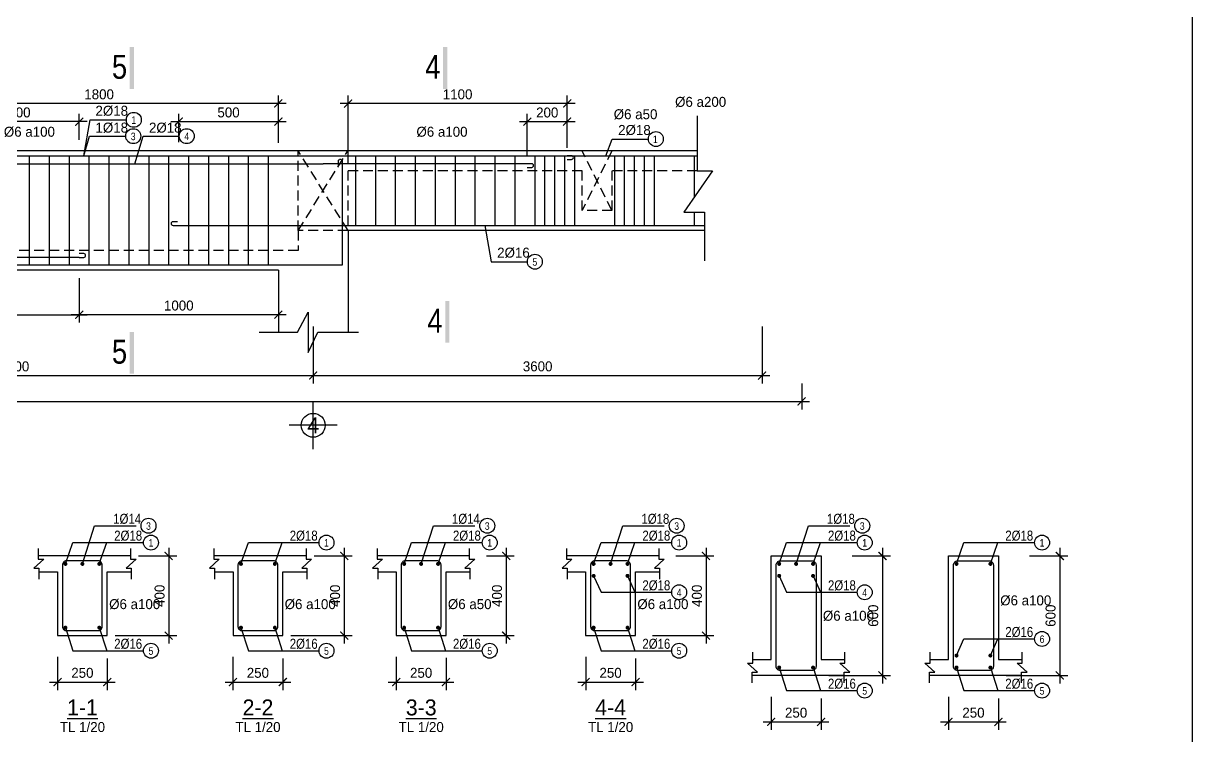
# Model space of a CAD drawing. Extents: x -317 to 4260, y -2056 to 757.
# Drawn here: x 2783.1 to 3076.7, y 332.8 to 511.5 of the extents above; entities that cross this region are included whole.
import ezdxf
from ezdxf.enums import TextEntityAlignment as Align

# ---------------------------------------------------------------- set-up
doc = ezdxf.new("R2010")
doc.units = 0
doc.header["$MEASUREMENT"] = 0
doc.linetypes.add('CENTER2', pattern=[1.125, 0.75, -0.125, 0.125, -0.125])
doc.linetypes.add('HIDDEN', pattern=[0.375, 0.25, -0.125])
doc.layers.get('0').update_dxf_attribs({"linetype": 'CONTINUOUS'})
doc.layers.get('DEFPOINTS').update_dxf_attribs({"linetype": 'CONTINUOUS'})
for name, color, linetype in [('cot', 8, 'CONTINUOUS'), ('DAI', 3, 'CONTINUOUS'), ('DIM', 1, 'CONTINUOUS'), ('DUT', 7, 'CENTER2'), ('MOTAAR', 1, 'CONTINUOUS'), ('TEXT', 7, 'CONTINUOUS'), ('THEP', 6, 'CONTINUOUS'), ('TU1', 9, 'CONTINUOUS'), ('TUONG', 7, 'CONTINUOUS')]:
    doc.layers.add(name, color=color, linetype=linetype)
doc.styles.add('DIM-NEW', font='VHELVCN.TTF')
doc.styles.add('style1', font='VGOUDYN.TTF')
doc.styles.add('T1', font='romans.shx')
doc.styles.add('T2', font='VTIMESN.TTF')
doc.dimstyles.new('TL20', dxfattribs={"dimtxt": 2.5, "dimasz": 2, "dimexe": 2, "dimexo": 2, "dimgap": 1, "dimtad": 1, "dimdec": 0, "dimlfac": 20, "dimzin": 0, "dimdsep": 46, "dimtxsty": 'T2', "dimblk": 'ARCHTICK', "dimcen": 2.5, "dimdle": 2, "dimclrd": 1, "dimclre": 1, "dimclrt": 2, "dimadec": 0, "dimazin": 0, "dimtfac": 1, "dimtdec": 0, "dimtix": 1, "dimtofl": 0, "dimtmove": 0, "dimatfit": 0, "dimldrblk": 'ARCHTICK', "dimfxl": 0, "dimtolj": 1, "dimtzin": 0, "dimlwd": -1, "dimlwe": -1, "dimarcsym": 0})

# ---------------------------------------------------------------- blocks, each defined once
blk = doc.blocks.new('truc2')
at = {"layer": 'MOTAAR'}
for p, q in [((0, -15), (0, 0)), ((7.5, -7.5), (-7.5, -7.5))]:
    blk.add_line(p, q, dxfattribs=at)
blk.add_lwpolyline([(0, -3.5), (0, -1.84)], dxfattribs=at)
blk.add_circle((0, -7.5), 3.75, dxfattribs=at)
at = {"layer": 'TEXT', "style": 'T2'}
blk.add_attdef('1', text='', height=5, dxfattribs=at).set_placement((0, -7.5), align=Align.MIDDLE_CENTER)
blk = doc.blocks.new('_ARCHTICK')
at = {"color": 0, "linetype": 'ByBlock', "const_width": 0.15}
blk.add_lwpolyline([(-0.5, -0.5), (0.5, 0.5)], dxfattribs=at)
blk = doc.blocks.new('*D27')
at = {"layer": 'DEFPOINTS', "color": 0}
for p in [(2757.15, 491.43), (2847.15, 479.56), (2757.15, 478.31)]:
    blk.add_point(p, dxfattribs=at)
at = {"layer": 'TUONG', "color": 1}
for p, q in [((2757.15, 480.31), (2757.15, 493.43)), ((2847.15, 481.56), (2847.15, 493.43)), ((2849.15, 491.43), (2755.15, 491.43))]:
    blk.add_line(p, q, dxfattribs=at)
at = {"layer": 'TUONG', "color": 1, "xscale": 2, "yscale": 2, "zscale": 2, "rotation": 180}
blk.add_blockref('_ARCHTICK', (2757.15, 491.43), dxfattribs=at)
at = {"layer": 'TUONG', "color": 1, "xscale": 2, "yscale": 2, "zscale": 2}
blk.add_blockref('_ARCHTICK', (2847.15, 491.43), dxfattribs=at)
at = {"layer": 'TUONG', "color": 2, "insert": (2802.15, 493.71), "char_height": 2.5, "attachment_point": 5, "style": 'T2'}
blk.add_mtext('\\A1;1800', dxfattribs=at)
blk = doc.blocks.new('*D26')
at = {"layer": 'DEFPOINTS', "color": 0}
for p in [(2847.15, 486.86), (2847.15, 481.75), (2822.13, 479.75)]:
    blk.add_point(p, dxfattribs=at)
at = {"layer": 'TUONG', "color": 1}
for p, q in [((2822.13, 481.75), (2822.13, 488.86)), ((2847.15, 483.75), (2847.15, 488.86)), ((2820.13, 486.86), (2849.15, 486.86))]:
    blk.add_line(p, q, dxfattribs=at)
at = {"layer": 'TUONG', "color": 1, "xscale": 2, "yscale": 2, "zscale": 2, "rotation": 180}
blk.add_blockref('_ARCHTICK', (2822.13, 486.86), dxfattribs=at)
at = {"layer": 'TUONG', "color": 1, "xscale": 2, "yscale": 2, "zscale": 2}
blk.add_blockref('_ARCHTICK', (2847.15, 486.86), dxfattribs=at)
at = {"layer": 'TUONG', "color": 2, "insert": (2834.64, 489.16), "char_height": 2.5, "attachment_point": 5, "style": 'T2'}
blk.add_mtext('\\A1;500', dxfattribs=at)
blk = doc.blocks.new('*D25')
at = {"layer": 'DEFPOINTS', "color": 0}
for p in [(2864.65, 491.43), (2919.65, 478.31), (2864.65, 474.56)]:
    blk.add_point(p, dxfattribs=at)
at = {"layer": 'TUONG', "color": 1}
for p, q in [((2864.65, 476.56), (2864.65, 493.43)), ((2919.65, 480.31), (2919.65, 493.43)), ((2921.65, 491.43), (2862.65, 491.43))]:
    blk.add_line(p, q, dxfattribs=at)
at = {"layer": 'TUONG', "color": 1, "xscale": 2, "yscale": 2, "zscale": 2, "rotation": 180}
blk.add_blockref('_ARCHTICK', (2864.65, 491.43), dxfattribs=at)
at = {"layer": 'TUONG', "color": 1, "xscale": 2, "yscale": 2, "zscale": 2}
blk.add_blockref('_ARCHTICK', (2919.65, 491.43), dxfattribs=at)
at = {"layer": 'TUONG', "color": 2, "insert": (2892.15, 493.71), "char_height": 2.5, "attachment_point": 5, "style": 'T2'}
blk.add_mtext('\\A1;1100', dxfattribs=at)
blk = doc.blocks.new('*D24')
at = {"layer": 'DEFPOINTS', "color": 0}
for p in [(2919.65, 486.86), (2909.65, 476.31), (2919.65, 478.31)]:
    blk.add_point(p, dxfattribs=at)
at = {"layer": 'TUONG', "color": 1}
for p, q in [((2909.65, 478.31), (2909.65, 488.86)), ((2919.65, 480.31), (2919.65, 488.86)), ((2907.65, 486.86), (2921.65, 486.86))]:
    blk.add_line(p, q, dxfattribs=at)
at = {"layer": 'TUONG', "color": 1, "xscale": 2, "yscale": 2, "zscale": 2, "rotation": 180}
blk.add_blockref('_ARCHTICK', (2909.65, 486.86), dxfattribs=at)
at = {"layer": 'TUONG', "color": 1, "xscale": 2, "yscale": 2, "zscale": 2}
blk.add_blockref('_ARCHTICK', (2919.65, 486.86), dxfattribs=at)
at = {"layer": 'TUONG', "color": 2, "insert": (2914.65, 489.14), "char_height": 2.5, "attachment_point": 5, "style": 'T2'}
blk.add_mtext('\\A1;200', dxfattribs=at)
blk = doc.blocks.new('*D22')
at = {"layer": 'DEFPOINTS', "color": 0}
for p in [(2797.15, 449.56), (2847.15, 449.56), (2797.15, 438.42)]:
    blk.add_point(p, dxfattribs=at)
at = {"layer": 'TUONG', "color": 1}
for p, q in [((2797.15, 447.56), (2797.15, 436.42)), ((2847.15, 447.56), (2847.15, 436.42)), ((2849.15, 438.42), (2795.15, 438.42))]:
    blk.add_line(p, q, dxfattribs=at)
at = {"layer": 'TUONG', "color": 1, "xscale": 2, "yscale": 2, "zscale": 2, "rotation": 180}
blk.add_blockref('_ARCHTICK', (2797.15, 438.42), dxfattribs=at)
at = {"layer": 'TUONG', "color": 1, "xscale": 2, "yscale": 2, "zscale": 2}
blk.add_blockref('_ARCHTICK', (2847.15, 438.42), dxfattribs=at)
at = {"layer": 'TUONG', "color": 2, "insert": (2822.15, 440.7), "char_height": 2.5, "attachment_point": 5, "style": 'T2'}
blk.add_mtext('\\A1;1000', dxfattribs=at)
blk = doc.blocks.new('*D21')
at = {"layer": 'DEFPOINTS', "color": 0}
for p in [(2614.65, 447.56), (2797.15, 447.56), (2797.15, 438.42)]:
    blk.add_point(p, dxfattribs=at)
at = {"layer": 'TUONG', "color": 1}
for p, q in [((2614.65, 445.56), (2614.65, 436.42)), ((2797.15, 445.56), (2797.15, 436.42)), ((2612.65, 438.42), (2799.15, 438.42))]:
    blk.add_line(p, q, dxfattribs=at)
at = {"layer": 'TUONG', "color": 1, "xscale": 2, "yscale": 2, "zscale": 2, "rotation": 180}
blk.add_blockref('_ARCHTICK', (2614.65, 438.42), dxfattribs=at)
at = {"layer": 'TUONG', "color": 1, "xscale": 2, "yscale": 2, "zscale": 2}
blk.add_blockref('_ARCHTICK', (2797.15, 438.42), dxfattribs=at)
at = {"layer": 'TUONG', "color": 2, "insert": (2705.9, 440.72), "char_height": 2.5, "attachment_point": 5, "style": 'T2'}
blk.add_mtext('\\A1;3650', dxfattribs=at)
blk = doc.blocks.new('*D19')
at = {"layer": 'DEFPOINTS', "color": 0}
for p in [(2767.15, 486.86), (2767.15, 480.31), (2797.15, 480.31)]:
    blk.add_point(p, dxfattribs=at)
at = {"layer": 'TUONG', "color": 1}
for p, q in [((2767.15, 482.31), (2767.15, 488.86)), ((2797.15, 482.31), (2797.15, 488.86)), ((2799.15, 486.86), (2765.15, 486.86))]:
    blk.add_line(p, q, dxfattribs=at)
at = {"layer": 'TUONG', "color": 1, "xscale": 2, "yscale": 2, "zscale": 2, "rotation": 180}
blk.add_blockref('_ARCHTICK', (2767.15, 486.86), dxfattribs=at)
at = {"layer": 'TUONG', "color": 1, "xscale": 2, "yscale": 2, "zscale": 2}
blk.add_blockref('_ARCHTICK', (2797.15, 486.86), dxfattribs=at)
at = {"layer": 'TUONG', "color": 2, "insert": (2782.15, 489.16), "char_height": 2.5, "attachment_point": 5, "style": 'T2'}
blk.add_mtext('\\A1;600', dxfattribs=at)
blk = doc.blocks.new('*D15')
at = {"layer": 'DEFPOINTS', "color": 0}
for p in [(2705.9, 437.48), (2855.9, 437.48), (2855.9, 423.15)]:
    blk.add_point(p, dxfattribs=at)
at = {"layer": 'TUONG', "color": 1}
for p, q in [((2705.9, 435.48), (2705.9, 421.15)), ((2855.9, 435.48), (2855.9, 421.15)), ((2703.9, 423.15), (2857.9, 423.15))]:
    blk.add_line(p, q, dxfattribs=at)
at = {"layer": 'TUONG', "color": 1, "xscale": 2, "yscale": 2, "zscale": 2, "rotation": 180}
blk.add_blockref('_ARCHTICK', (2705.9, 423.15), dxfattribs=at)
at = {"layer": 'TUONG', "color": 1, "xscale": 2, "yscale": 2, "zscale": 2}
blk.add_blockref('_ARCHTICK', (2855.9, 423.15), dxfattribs=at)
at = {"layer": 'TUONG', "color": 2, "insert": (2780.9, 425.43), "char_height": 2.5, "attachment_point": 5, "style": 'T2'}
blk.add_mtext('\\A1;3000', dxfattribs=at)
blk = doc.blocks.new('*D14')
at = {"layer": 'DEFPOINTS', "color": 0}
for p in [(2855.9, 437.48), (2968.57, 437.48), (2968.57, 423.15)]:
    blk.add_point(p, dxfattribs=at)
at = {"layer": 'TUONG', "color": 1}
for p, q in [((2855.9, 435.48), (2855.9, 421.15)), ((2968.57, 435.48), (2968.57, 421.15)), ((2853.9, 423.15), (2970.57, 423.15))]:
    blk.add_line(p, q, dxfattribs=at)
at = {"layer": 'TUONG', "color": 1, "xscale": 2, "yscale": 2, "zscale": 2, "rotation": 180}
blk.add_blockref('_ARCHTICK', (2855.9, 423.15), dxfattribs=at)
at = {"layer": 'TUONG', "color": 1, "xscale": 2, "yscale": 2, "zscale": 2}
blk.add_blockref('_ARCHTICK', (2968.57, 423.15), dxfattribs=at)
at = {"layer": 'TUONG', "color": 2, "insert": (2912.24, 425.44), "char_height": 2.5, "attachment_point": 5, "style": 'T2'}
blk.add_mtext('\\A1;3600', dxfattribs=at)
blk = doc.blocks.new('*D13')
at = {"layer": 'DEFPOINTS', "color": 0}
for p in [(2261.42, 423.15), (2978.53, 423.15), (2978.53, 416.66)]:
    blk.add_point(p, dxfattribs=at)
at = {"layer": 'TUONG', "color": 1}
for p, q in [((2261.42, 421.15), (2261.42, 414.66)), ((2978.53, 421.15), (2978.53, 414.66)), ((2259.42, 416.66), (2980.53, 416.66))]:
    blk.add_line(p, q, dxfattribs=at)
at = {"layer": 'TUONG', "color": 1, "xscale": 2, "yscale": 2, "zscale": 2, "rotation": 180}
blk.add_blockref('_ARCHTICK', (2261.42, 416.66), dxfattribs=at)
at = {"layer": 'TUONG', "color": 1, "xscale": 2, "yscale": 2, "zscale": 2}
blk.add_blockref('_ARCHTICK', (2978.53, 416.66), dxfattribs=at)
at = {"layer": 'TUONG', "color": 2, "insert": (2619.98, 418.95), "char_height": 2.5, "attachment_point": 5, "style": 'T2'}
blk.add_mtext('\\A1;27600', dxfattribs=at)
blk = doc.blocks.new('*D48')
at = {"layer": 'cot', "color": 1}
for p, q in [((2924.3, 352.56), (2924.3, 344.23)), ((2936.8, 352.11), (2936.8, 344.23)), ((2922.3, 346.23), (2938.8, 346.23))]:
    blk.add_line(p, q, dxfattribs=at)
at = {"layer": 'DEFPOINTS', "color": 0}
for p in [(2924.3, 354.56), (2936.8, 354.11), (2936.8, 346.23)]:
    blk.add_point(p, dxfattribs=at)
at = {"layer": 'cot', "color": 1, "xscale": 2, "yscale": 2, "zscale": 2, "rotation": 180}
blk.add_blockref('_ARCHTICK', (2924.3, 346.23), dxfattribs=at)
at = {"layer": 'cot', "color": 1, "xscale": 2, "yscale": 2, "zscale": 2}
blk.add_blockref('_ARCHTICK', (2936.8, 346.23), dxfattribs=at)
at = {"layer": 'cot', "color": 2, "lineweight": -2, "insert": (2930.55, 348.53), "char_height": 2.5, "attachment_point": 5, "style": 'T2'}
blk.add_mtext('\\A1;250', dxfattribs=at)
blk = doc.blocks.new('*D47')
at = {"layer": 'cot', "color": 1}
for p, q in [((2954.51, 379.88), (2954.51, 355.88)), ((2946.94, 377.88), (2956.51, 377.88)), ((2941.09, 357.88), (2956.51, 357.88))]:
    blk.add_line(p, q, dxfattribs=at)
at = {"layer": 'DEFPOINTS', "color": 0}
for p in [(2944.94, 377.88), (2939.09, 357.88), (2954.51, 357.88)]:
    blk.add_point(p, dxfattribs=at)
at = {"layer": 'cot', "color": 1, "xscale": 2, "yscale": 2, "zscale": 2}
for p, rotation in [((2954.51, 377.88), 90), ((2954.51, 357.88), 270)]:
    blk.add_blockref('_ARCHTICK', p, dxfattribs=dict(at, rotation=rotation))
at = {"layer": 'cot', "color": 2, "lineweight": -2, "insert": (2952.23, 367.88), "char_height": 2.5, "attachment_point": 5, "rotation": 90, "style": 'T2'}
blk.add_mtext('\\A1;400', dxfattribs=at)
blk = doc.blocks.new('*D46')
at = {"layer": 'cot', "color": 1}
for p, q in [((2970.88, 342.56), (2970.88, 334.23)), ((2983.38, 342.11), (2983.38, 334.23)), ((2968.88, 336.23), (2985.38, 336.23))]:
    blk.add_line(p, q, dxfattribs=at)
at = {"layer": 'DEFPOINTS', "color": 0}
for p in [(2970.88, 344.56), (2983.38, 344.11), (2983.38, 336.23)]:
    blk.add_point(p, dxfattribs=at)
at = {"layer": 'cot', "color": 1, "xscale": 2, "yscale": 2, "zscale": 2, "rotation": 180}
blk.add_blockref('_ARCHTICK', (2970.88, 336.23), dxfattribs=at)
at = {"layer": 'cot', "color": 1, "xscale": 2, "yscale": 2, "zscale": 2}
blk.add_blockref('_ARCHTICK', (2983.38, 336.23), dxfattribs=at)
at = {"layer": 'cot', "color": 2, "lineweight": -2, "insert": (2977.13, 338.53), "char_height": 2.5, "attachment_point": 5, "style": 'T2'}
blk.add_mtext('\\A1;250', dxfattribs=at)
blk = doc.blocks.new('*D45')
at = {"layer": 'cot', "color": 1}
for p, q in [((2998.8, 379.88), (2998.8, 345.88)), ((2991.23, 377.88), (3000.8, 377.88)), ((2985.38, 347.88), (3000.8, 347.88))]:
    blk.add_line(p, q, dxfattribs=at)
at = {"layer": 'DEFPOINTS', "color": 0}
for p in [(2989.23, 377.88), (2983.38, 347.88), (2998.8, 347.88)]:
    blk.add_point(p, dxfattribs=at)
at = {"layer": 'cot', "color": 1, "xscale": 2, "yscale": 2, "zscale": 2}
for p, rotation in [((2998.8, 377.88), 90), ((2998.8, 347.88), 270)]:
    blk.add_blockref('_ARCHTICK', p, dxfattribs=dict(at, rotation=rotation))
at = {"layer": 'cot', "color": 2, "lineweight": -2, "insert": (2996.5, 362.88), "char_height": 2.5, "attachment_point": 5, "rotation": 90, "style": 'T2'}
blk.add_mtext('\\A1;600', dxfattribs=at)
blk = doc.blocks.new('*D44')
at = {"layer": 'cot', "color": 1}
for p, q in [((3043.32, 379.88), (3043.32, 345.88)), ((3035.75, 377.88), (3045.32, 377.88)), ((3029.9, 347.88), (3045.32, 347.88))]:
    blk.add_line(p, q, dxfattribs=at)
at = {"layer": 'DEFPOINTS', "color": 0}
for p in [(3033.75, 377.88), (3027.9, 347.88), (3043.32, 347.88)]:
    blk.add_point(p, dxfattribs=at)
at = {"layer": 'cot', "color": 1, "xscale": 2, "yscale": 2, "zscale": 2}
for p, rotation in [((3043.32, 377.88), 90), ((3043.32, 347.88), 270)]:
    blk.add_blockref('_ARCHTICK', p, dxfattribs=dict(at, rotation=rotation))
at = {"layer": 'cot', "color": 2, "lineweight": -2, "insert": (3041.02, 362.88), "char_height": 2.5, "attachment_point": 5, "rotation": 90, "style": 'T2'}
blk.add_mtext('\\A1;600', dxfattribs=at)
blk = doc.blocks.new('*D43')
at = {"layer": 'cot', "color": 1}
for p, q in [((3015.4, 342.56), (3015.4, 334.23)), ((3027.9, 342.11), (3027.9, 334.23)), ((3013.4, 336.23), (3029.9, 336.23))]:
    blk.add_line(p, q, dxfattribs=at)
at = {"layer": 'DEFPOINTS', "color": 0}
for p in [(3015.4, 344.56), (3027.9, 344.11), (3027.9, 336.23)]:
    blk.add_point(p, dxfattribs=at)
at = {"layer": 'cot', "color": 1, "xscale": 2, "yscale": 2, "zscale": 2, "rotation": 180}
blk.add_blockref('_ARCHTICK', (3015.4, 336.23), dxfattribs=at)
at = {"layer": 'cot', "color": 1, "xscale": 2, "yscale": 2, "zscale": 2}
blk.add_blockref('_ARCHTICK', (3027.9, 336.23), dxfattribs=at)
at = {"layer": 'cot', "color": 2, "lineweight": -2, "insert": (3021.65, 338.53), "char_height": 2.5, "attachment_point": 5, "style": 'T2'}
blk.add_mtext('\\A1;250', dxfattribs=at)
blk = doc.blocks.new('*D42')
at = {"layer": 'cot', "color": 1}
for p, q in [((2863.68, 379.88), (2863.68, 355.88)), ((2856.12, 377.88), (2865.68, 377.88)), ((2850.26, 357.88), (2865.68, 357.88))]:
    blk.add_line(p, q, dxfattribs=at)
at = {"layer": 'DEFPOINTS', "color": 0}
for p in [(2854.12, 377.88), (2848.26, 357.88), (2863.68, 357.88)]:
    blk.add_point(p, dxfattribs=at)
at = {"layer": 'cot', "color": 1, "xscale": 2, "yscale": 2, "zscale": 2}
for p, rotation in [((2863.68, 377.88), 90), ((2863.68, 357.88), 270)]:
    blk.add_blockref('_ARCHTICK', p, dxfattribs=dict(at, rotation=rotation))
at = {"layer": 'cot', "color": 2, "lineweight": -2, "insert": (2861.4, 367.88), "char_height": 2.5, "attachment_point": 5, "rotation": 90, "style": 'T2'}
blk.add_mtext('\\A1;400', dxfattribs=at)
blk = doc.blocks.new('*D41')
at = {"layer": 'cot', "color": 1}
for p, q in [((2835.76, 352.56), (2835.76, 344.23)), ((2848.26, 352.11), (2848.26, 344.23)), ((2833.76, 346.23), (2850.26, 346.23))]:
    blk.add_line(p, q, dxfattribs=at)
at = {"layer": 'DEFPOINTS', "color": 0}
for p in [(2835.76, 354.56), (2848.26, 354.11), (2848.26, 346.23)]:
    blk.add_point(p, dxfattribs=at)
at = {"layer": 'cot', "color": 1, "xscale": 2, "yscale": 2, "zscale": 2, "rotation": 180}
blk.add_blockref('_ARCHTICK', (2835.76, 346.23), dxfattribs=at)
at = {"layer": 'cot', "color": 1, "xscale": 2, "yscale": 2, "zscale": 2}
blk.add_blockref('_ARCHTICK', (2848.26, 346.23), dxfattribs=at)
at = {"layer": 'cot', "color": 2, "lineweight": -2, "insert": (2842.01, 348.53), "char_height": 2.5, "attachment_point": 5, "style": 'T2'}
blk.add_mtext('\\A1;250', dxfattribs=at)
blk = doc.blocks.new('*D40')
at = {"layer": 'cot', "color": 1}
for p, q in [((2791.7, 352.56), (2791.7, 344.23)), ((2804.2, 352.11), (2804.2, 344.23)), ((2789.7, 346.23), (2806.2, 346.23))]:
    blk.add_line(p, q, dxfattribs=at)
at = {"layer": 'DEFPOINTS', "color": 0}
for p in [(2791.7, 354.56), (2804.2, 354.11), (2804.2, 346.23)]:
    blk.add_point(p, dxfattribs=at)
at = {"layer": 'cot', "color": 1, "xscale": 2, "yscale": 2, "zscale": 2, "rotation": 180}
blk.add_blockref('_ARCHTICK', (2791.7, 346.23), dxfattribs=at)
at = {"layer": 'cot', "color": 1, "xscale": 2, "yscale": 2, "zscale": 2}
blk.add_blockref('_ARCHTICK', (2804.2, 346.23), dxfattribs=at)
at = {"layer": 'cot', "color": 2, "lineweight": -2, "insert": (2797.95, 348.53), "char_height": 2.5, "attachment_point": 5, "style": 'T2'}
blk.add_mtext('\\A1;250', dxfattribs=at)
blk = doc.blocks.new('*D39')
at = {"layer": 'cot', "color": 1}
for p, q in [((2876.74, 352.56), (2876.74, 344.23)), ((2889.24, 352.27), (2889.24, 344.23)), ((2874.74, 346.23), (2891.24, 346.23))]:
    blk.add_line(p, q, dxfattribs=at)
at = {"layer": 'DEFPOINTS', "color": 0}
for p in [(2876.74, 354.56), (2889.24, 354.27), (2889.24, 346.23)]:
    blk.add_point(p, dxfattribs=at)
at = {"layer": 'cot', "color": 1, "xscale": 2, "yscale": 2, "zscale": 2, "rotation": 180}
blk.add_blockref('_ARCHTICK', (2876.74, 346.23), dxfattribs=at)
at = {"layer": 'cot', "color": 1, "xscale": 2, "yscale": 2, "zscale": 2}
blk.add_blockref('_ARCHTICK', (2889.24, 346.23), dxfattribs=at)
at = {"layer": 'cot', "color": 2, "lineweight": -2, "insert": (2882.99, 348.53), "char_height": 2.5, "attachment_point": 5, "style": 'T2'}
blk.add_mtext('\\A1;250', dxfattribs=at)
blk = doc.blocks.new('*D38')
at = {"layer": 'cot', "color": 1}
for p, q in [((2819.62, 379.88), (2819.62, 355.88)), ((2812.05, 377.88), (2821.62, 377.88)), ((2806.2, 357.88), (2821.62, 357.88))]:
    blk.add_line(p, q, dxfattribs=at)
at = {"layer": 'DEFPOINTS', "color": 0}
for p in [(2810.05, 377.88), (2804.2, 357.88), (2819.62, 357.88)]:
    blk.add_point(p, dxfattribs=at)
at = {"layer": 'cot', "color": 1, "xscale": 2, "yscale": 2, "zscale": 2}
for p, rotation in [((2819.62, 377.88), 90), ((2819.62, 357.88), 270)]:
    blk.add_blockref('_ARCHTICK', p, dxfattribs=dict(at, rotation=rotation))
at = {"layer": 'cot', "color": 2, "lineweight": -2, "insert": (2817.34, 367.88), "char_height": 2.5, "attachment_point": 5, "rotation": 90, "style": 'T2'}
blk.add_mtext('\\A1;400', dxfattribs=at)
blk = doc.blocks.new('*D37')
at = {"layer": 'cot', "color": 1}
for p, q in [((2904.33, 379.88), (2904.33, 355.88)), ((2899.43, 377.88), (2906.33, 377.88)), ((2893.57, 357.88), (2906.33, 357.88))]:
    blk.add_line(p, q, dxfattribs=at)
at = {"layer": 'DEFPOINTS', "color": 0}
for p in [(2897.43, 377.88), (2891.57, 357.88), (2904.33, 357.88)]:
    blk.add_point(p, dxfattribs=at)
at = {"layer": 'cot', "color": 1, "xscale": 2, "yscale": 2, "zscale": 2}
for p, rotation in [((2904.33, 377.88), 90), ((2904.33, 357.88), 270)]:
    blk.add_blockref('_ARCHTICK', p, dxfattribs=dict(at, rotation=rotation))
at = {"layer": 'cot', "color": 2, "lineweight": -2, "insert": (2902.05, 367.88), "char_height": 2.5, "attachment_point": 5, "rotation": 90, "style": 'T2'}
blk.add_mtext('\\A1;400', dxfattribs=at)

msp = doc.modelspace()

# ---------------------------------------------------------------- linework, layer by layer
at = {"layer": 'cot', "lineweight": -2, "ltscale": 10}
for points in [[(2797.949, 375.881), (2801.021, 385.449), (2811.423, 385.449)], [(2882.986, 375.881), (2886.058, 385.449), (2896.46, 385.449)], [(2930.546, 375.881), (2933.619, 385.449), (2944.02, 385.449)], [(2977.129, 375.881), (2980.201, 385.449), (2990.603, 385.449)], [(2793.699, 375.881), (2795.577, 381.229), (2813.291, 381.229)], [(2802.199, 375.881), (2804.077, 381.229)], [(2837.763, 375.881), (2839.641, 381.229), (2857.355, 381.229)], [(2846.263, 375.881), (2848.141, 381.229)], [(2878.736, 375.881), (2880.614, 381.229), (2898.328, 381.229)], [(2887.236, 375.881), (2889.114, 381.229)], [(2926.296, 375.881), (2928.174, 381.229), (2945.889, 381.229)], [(2934.796, 375.881), (2936.674, 381.229)], [(2972.879, 375.881), (2974.757, 381.229), (2992.471, 381.229)], [(2981.379, 375.881), (2983.257, 381.229)], [(3017.398, 375.881), (3019.276, 381.229), (3036.99, 381.229)], [(3025.898, 375.881), (3027.776, 381.229)], [(2926.296, 372.881), (2928.174, 368.755), (2945.889, 368.755)], [(2934.796, 372.881), (2936.674, 368.755)], [(2972.879, 372.881), (2974.757, 368.755), (2992.471, 368.755)], [(2981.379, 372.881), (2983.257, 368.755)], [(2793.699, 359.881), (2795.577, 354.086), (2813.291, 354.086)], [(2802.199, 359.881), (2804.077, 354.086)], [(2837.763, 359.881), (2839.641, 354.086), (2857.355, 354.086)], [(2846.263, 359.881), (2848.141, 354.086)], [(2878.736, 359.881), (2880.614, 354.086), (2898.328, 354.086)], [(2887.236, 359.881), (2889.114, 354.086)], [(2926.296, 359.881), (2928.174, 354.086), (2945.889, 354.086)], [(2934.796, 359.881), (2936.674, 354.086)], [(3017.398, 352.881), (3019.276, 357.054), (3036.99, 357.054)], [(3025.898, 352.881), (3027.776, 357.054)], [(2972.879, 349.881), (2974.757, 344.086), (2992.471, 344.086)], [(2981.379, 349.881), (2983.257, 344.086)], [(3017.398, 349.881), (3019.276, 344.086), (3036.99, 344.086)], [(3025.898, 349.881), (3027.776, 344.086)]]:
    msp.add_lwpolyline(points, dxfattribs=at)
at = {"layer": 'DAI'}
for p, q in [((2784.687, 450.807), (2784.687, 478.307)), ((2789.687, 450.807), (2789.687, 478.307)), ((2794.687, 450.807), (2794.687, 478.307)), ((2799.687, 450.807), (2799.687, 478.307)), ((2804.687, 450.807), (2804.687, 478.307)), ((2809.687, 450.807), (2809.687, 478.307)), ((2814.687, 450.807), (2814.687, 478.307)), ((2819.687, 450.807), (2819.687, 478.307)), ((2824.687, 450.807), (2824.687, 478.307)), ((2829.687, 450.807), (2829.687, 478.307)), ((2834.687, 450.807), (2834.687, 478.307)), ((2839.687, 450.807), (2839.687, 478.307)), ((2844.687, 450.807), (2844.687, 478.307)), ((2866.588, 460.807), (2866.588, 478.307)), ((2871.588, 460.807), (2871.588, 478.307)), ((2876.588, 460.807), (2876.588, 478.307)), ((2881.588, 460.807), (2881.588, 478.307)), ((2886.588, 460.807), (2886.588, 478.307)), ((2891.588, 460.807), (2891.588, 478.307)), ((2896.588, 460.807), (2896.588, 478.307)), ((2901.588, 460.807), (2901.588, 478.307)), ((2906.588, 460.807), (2906.588, 478.307)), ((2911.588, 460.807), (2911.588, 478.307)), ((2914.088, 460.807), (2914.088, 478.307)), ((2916.588, 460.807), (2916.588, 478.307)), ((2919.088, 460.807), (2919.088, 478.307)), ((2921.588, 460.807), (2921.588, 478.307)), ((2931.588, 460.807), (2931.588, 478.307)), ((2934.088, 460.807), (2934.088, 478.307)), ((2936.588, 460.807), (2936.588, 478.307)), ((2939.088, 460.807), (2939.088, 478.307)), ((2941.588, 460.807), (2941.588, 478.307)), ((2951.588, 467.902), (2951.588, 478.307)), ((2951.588, 460.807), (2951.588, 464.149))]:
    msp.add_line(p, q, dxfattribs=at)
for points in [[(2802.949, 375.631, 0.4142136), (2801.949, 376.631), (2793.949, 376.631, 0.4142136), (2792.949, 375.631), (2792.949, 360.131, 0.4142136), (2793.949, 359.131), (2801.949, 359.131, 0.4142136), (2802.949, 360.131)], [(2847.013, 375.631, 0.4142136), (2846.013, 376.631), (2838.013, 376.631, 0.4142136), (2837.013, 375.631), (2837.013, 360.131, 0.4142136), (2838.013, 359.131), (2846.013, 359.131, 0.4142136), (2847.013, 360.131)], [(2887.986, 375.631, 0.4142136), (2886.986, 376.631), (2878.986, 376.631, 0.4142136), (2877.986, 375.631), (2877.986, 360.131, 0.4142136), (2878.986, 359.131), (2886.986, 359.131, 0.4142136), (2887.986, 360.131)], [(2935.546, 375.631, 0.4142136), (2934.546, 376.631), (2926.546, 376.631, 0.4142136), (2925.546, 375.631), (2925.546, 360.131, 0.4142136), (2926.546, 359.131), (2934.546, 359.131, 0.4142136), (2935.546, 360.131)], [(2982.129, 350.131, -0.4142136), (2981.129, 349.131), (2973.129, 349.131, -0.4142136), (2972.129, 350.131), (2972.129, 375.631, -0.4142136), (2973.129, 376.631), (2981.129, 376.631, -0.4142136), (2982.129, 375.631)], [(3026.648, 350.131, -0.4142136), (3025.648, 349.131), (3017.648, 349.131, -0.4142136), (3016.648, 350.131), (3016.648, 375.631, -0.4142136), (3017.648, 376.631), (3025.648, 376.631, -0.4142136), (3026.648, 375.631)]]:
    msp.add_lwpolyline(points, format="xyb", close=True, dxfattribs=at)
at = {"layer": 'DUT', "linetype": 'HIDDEN', "ltscale": 10}
for p, q in [((2852.116, 459.557), (2864.616, 479.557)), ((2864.654, 459.557), (2852.116, 479.557)), ((2930.904, 479.557), (2923.404, 464.557)), ((2930.904, 464.557), (2923.404, 479.557))]:
    msp.add_line(p, q, dxfattribs=at)
for points in [[(2952.263, 474.557), (2930.904, 474.557), (2930.904, 464.557), (2923.404, 464.557), (2923.404, 474.557), (2864.616, 474.557), (2864.616, 459.557), (2852.116, 459.557), (2852.116, 479.557)], [(2852.116, 459.557), (2852.116, 454.557), (2710.904, 454.557), (2710.904, 464.557), (2700.904, 464.557), (2700.904, 454.557), (2559.654, 454.557), (2559.654, 459.617)]]:
    msp.add_lwpolyline(points, dxfattribs=at)
at = {"layer": 'TEXT', "ltscale": 10}
msp.add_lwpolyline([(2236.669, 158.319), (3076.669, 158.319), (3076.669, 752.319), (2236.669, 752.319)], close=True, dxfattribs=at)
for points in [[(2809.862, 495.079), (2810.912, 495.079), (2809.862, 505.579), (2810.912, 505.579)], [(2888.517, 495.079), (2889.567, 495.079), (2888.517, 505.579), (2889.567, 505.579)], [(2889.056, 431.357), (2890.106, 431.357), (2889.056, 441.857), (2890.106, 441.857)], [(2809.862, 423.589), (2810.912, 423.589), (2809.862, 434.089), (2810.912, 434.089)]]:
    msp.add_trace(points, dxfattribs=at)
at = {"layer": 'THEP', "ltscale": 10}
for points in [[(2481.675, 478.307), (2952.263, 478.307)], [(2767.154, 476.307), (2858.366, 476.307)], [(2909.616, 476.307), (2858.366, 476.307)], [(2797.154, 452.807), (2705.904, 452.807)]]:
    msp.add_lwpolyline(points, dxfattribs=at)
for points in [[(2862.241, 475.856), (2862.241, 476.983, -1), (2863.178, 476.983), (2863.178, 475.577), (2863.178, 450.807), (2822.459, 450.807), (2705.904, 450.807)], [(2909.616, 475.37), (2910.743, 475.37, 1), (2910.743, 476.307), (2909.616, 476.307)], [(2919.616, 477.37), (2920.743, 477.37, 1), (2920.743, 478.307), (2919.616, 478.307)], [(2821.837, 461.745), (2820.71, 461.745, 1), (2820.71, 460.807), (2824.51, 460.807), (2954.105, 460.807)], [(2797.154, 452.807), (2798.281, 452.807, 1), (2798.281, 453.745), (2797.154, 453.745)]]:
    msp.add_lwpolyline(points, format="xyb", dxfattribs=at)
at = {"layer": 'THEP', "const_width": 0.5}
for points in [[(2793.449, 375.881, 1), (2793.949, 375.881, 1)], [(2798.199, 375.881, -1), (2797.699, 375.881, -1)], [(2802.449, 375.881, -1), (2801.949, 375.881, -1)], [(2837.513, 375.881, 1), (2838.013, 375.881, 1)], [(2846.513, 375.881, -1), (2846.013, 375.881, -1)], [(2878.486, 375.881, 1), (2878.986, 375.881, 1)], [(2883.236, 375.881, -1), (2882.736, 375.881, -1)], [(2887.486, 375.881, -1), (2886.986, 375.881, -1)], [(2926.046, 375.881, 1), (2926.546, 375.881, 1)], [(2930.796, 375.881, -1), (2930.296, 375.881, -1)], [(2935.046, 375.881, -1), (2934.546, 375.881, -1)], [(2972.629, 375.881, 1), (2973.129, 375.881, 1)], [(2977.379, 375.881, -1), (2976.879, 375.881, -1)], [(2981.629, 375.881, -1), (2981.129, 375.881, -1)], [(3017.148, 375.881, 1), (3017.648, 375.881, 1)], [(3026.148, 375.881, -1), (3025.648, 375.881, -1)], [(2926.046, 372.881, 1), (2926.546, 372.881, 1)], [(2935.046, 372.881, -1), (2934.546, 372.881, -1)], [(2972.629, 372.881, 1), (2973.129, 372.881, 1)], [(2981.629, 372.881, -1), (2981.129, 372.881, -1)], [(2793.449, 359.881, -1), (2793.949, 359.881, -1)], [(2802.449, 359.881, 1), (2801.949, 359.881, 1)], [(2837.513, 359.881, -1), (2838.013, 359.881, -1)], [(2846.513, 359.881, 1), (2846.013, 359.881, 1)], [(2878.486, 359.881, -1), (2878.986, 359.881, -1)], [(2887.486, 359.881, 1), (2886.986, 359.881, 1)], [(2926.046, 359.881, -1), (2926.546, 359.881, -1)], [(2935.046, 359.881, 1), (2934.546, 359.881, 1)], [(3017.148, 352.881, -1), (3017.648, 352.881, -1)], [(3026.148, 352.881, 1), (3025.648, 352.881, 1)], [(2972.629, 349.881, -1), (2973.129, 349.881, -1)], [(2981.629, 349.881, 1), (2981.129, 349.881, 1)], [(3017.148, 349.881, -1), (3017.648, 349.881, -1)], [(3026.148, 349.881, 1), (3025.648, 349.881, 1)]]:
    msp.add_lwpolyline(points, format="xyb", close=True, dxfattribs=at)
at = {"layer": 'TU1', "lineweight": -2, "ltscale": 10}
for points in [[(2798.296, 478.307), (2799.912, 487.314), (2808.987, 487.314)], [(2798.296, 478.307), (2799.757, 483.223), (2808.832, 483.223)], [(2811.139, 476.307), (2813.195, 483.223), (2822.27, 483.223)], [(2929.35, 478.307), (2930.966, 482.496), (2940.042, 482.496)], [(2898.976, 460.807), (2900.592, 451.716), (2909.667, 451.716)]]:
    msp.add_lwpolyline(points, dxfattribs=at)
at = {"layer": 'TU1'}
for points in [[(2786.89, 379.755), (2786.89, 377.037), (2788.251, 377.037), (2785.784, 374.782), (2787.046, 374.782), (2787.046, 372.069)], [(2810.053, 379.755), (2810.053, 377.037), (2811.413, 377.037), (2808.947, 374.782), (2810.209, 374.782), (2810.209, 372.069)], [(2830.955, 379.755), (2830.955, 377.037), (2832.315, 377.037), (2829.848, 374.782), (2831.111, 374.782), (2831.111, 372.069)], [(2854.117, 379.755), (2854.117, 377.037), (2855.477, 377.037), (2853.011, 374.782), (2854.273, 374.782), (2854.273, 372.069)], [(2871.927, 379.755), (2871.927, 377.037), (2873.288, 377.037), (2870.821, 374.782), (2872.083, 374.782), (2872.083, 372.069)], [(2895.09, 379.755), (2895.09, 377.037), (2896.45, 377.037), (2893.984, 374.782), (2895.246, 374.782), (2895.246, 372.069)], [(2919.488, 379.755), (2919.488, 377.037), (2920.848, 377.037), (2918.381, 374.782), (2919.644, 374.782), (2919.644, 372.069)], [(2942.65, 379.755), (2942.65, 377.037), (2944.011, 377.037), (2941.544, 374.782), (2942.806, 374.782), (2942.806, 372.069)], [(2966.07, 346.006), (2966.07, 348.724), (2967.431, 348.724), (2964.964, 350.979), (2966.226, 350.979), (2966.226, 353.693)], [(2989.233, 346.006), (2989.233, 348.724), (2990.593, 348.724), (2988.127, 350.979), (2989.389, 350.979), (2989.389, 353.693)], [(3010.589, 346.006), (3010.589, 348.724), (3011.949, 348.724), (3009.483, 350.979), (3010.745, 350.979), (3010.745, 353.693)], [(3033.752, 346.006), (3033.752, 348.724), (3035.112, 348.724), (3032.646, 350.979), (3033.908, 350.979), (3033.908, 353.693)]]:
    msp.add_lwpolyline(points, dxfattribs=at)
at = {"layer": 'TU1', "ltscale": 10}
for centre in [(2810.862, 487.314), (2810.707, 483.223), (2824.145, 483.223), (2941.917, 482.496), (2911.542, 451.716), (2814.548, 385.449), (2899.585, 385.449), (2947.145, 385.449), (2993.728, 385.449), (2815.166, 381.229), (2859.23, 381.229), (2900.203, 381.229), (2947.764, 381.229), (2994.346, 381.229), (3038.865, 381.229), (2947.764, 368.755), (2994.346, 368.755), (3038.865, 357.054), (2815.166, 354.086), (2859.23, 354.086), (2900.203, 354.086), (2947.764, 354.086), (2994.346, 344.086), (3038.865, 344.086)]:
    msp.add_circle(centre, 1.875, dxfattribs=at)
at = {"layer": 'TUONG'}
for p, q in [((2952.263, 479.557), (2481.675, 479.557)), ((2954.105, 459.557), (2864.654, 459.557)), ((2864.654, 459.557), (2864.654, 433.998)), ((2847.154, 449.557), (2564.654, 449.557)), ((2847.154, 449.557), (2847.154, 433.998))]:
    msp.add_line(p, q, dxfattribs=at)
for points in [[(2952.263, 488.338), (2952.263, 474.485), (2956.179, 474.485), (2948.972, 464.149), (2954.105, 464.149), (2954.105, 451.896)], [(2842.32, 433.998), (2851.988, 433.998), (2854.643, 439.081), (2854.643, 428.915), (2857.077, 433.998), (2867.29, 433.998)], [(2810.053, 377.881), (2786.89, 377.881)], [(2854.117, 377.881), (2830.955, 377.881)], [(2895.09, 377.881), (2871.927, 377.881)], [(2942.65, 377.881), (2919.488, 377.881)], [(2966.265, 351.881), (2970.879, 351.881), (2970.879, 377.881), (2983.379, 377.881), (2983.379, 351.881), (2989.428, 351.881)], [(3010.784, 351.881), (3015.398, 351.881), (3015.398, 377.881), (3027.898, 377.881), (3027.898, 351.881), (3033.947, 351.881)], [(2787.085, 373.881), (2791.699, 373.881), (2791.699, 357.881), (2804.199, 357.881), (2804.199, 373.881), (2810.248, 373.881)], [(2831.149, 373.881), (2835.763, 373.881), (2835.763, 357.881), (2848.263, 357.881), (2848.263, 373.881), (2854.312, 373.881)], [(2872.122, 373.881), (2876.736, 373.881), (2876.736, 357.881), (2889.236, 357.881), (2889.236, 373.881), (2895.285, 373.881)], [(2919.683, 373.881), (2924.296, 373.881), (2924.296, 357.881), (2936.796, 357.881), (2936.796, 373.881), (2942.845, 373.881)], [(2989.233, 347.881), (2966.07, 347.881)], [(3033.752, 347.881), (3010.589, 347.881)]]:
    msp.add_lwpolyline(points, dxfattribs=at)

# ---------------------------------------------------------------- block references
at = {"layer": 'DIM', "ltscale": 10, "xscale": 0.8000000000000002, "yscale": 0.8000000000000002, "zscale": 0.8000000000000002}
msp.add_blockref('truc2', (2855.904, 416.658), dxfattribs=at).add_auto_attribs({'1': '4'})

# ---------------------------------------------------------------- texts
at = {"layer": 'TEXT', "ltscale": 10}
for s, height, style, p in [('5', 6, 'DIM-NEW', (2805.369, 497.62)), ('4', 6, 'DIM-NEW', (2884.023, 497.62)), ('%%2546 a200', 2.5, 'style1', (2946.75, 490.575)), ('2%%25418', 2.5, 'style1', (2801.237, 488.345)), ('1', 1.875, 'DIM-NEW', (2810.26, 486.307)), ('%%2546 a50', 2.5, 'style1', (2931.345, 487.475)), ('%%2546 a100', 2.5, 'style1', (2778.237, 483.075)), ('1%%25418', 2.5, 'style1', (2801.237, 484.118)), ('2%%25418', 2.5, 'style1', (2814.676, 484.118)), ('%%2546 a100', 2.5, 'style1', (2881.815, 483.075)), ('2%%25418', 2.5, 'style1', (2932.452, 483.528)), ('3', 1.875, 'DIM-NEW', (2810.105, 482.217)), ('4', 1.875, 'DIM-NEW', (2823.543, 482.217)), ('1', 1.875, 'DIM-NEW', (2941.185, 481.49)), ('2%%25416', 2.5, 'style1', (2902.078, 452.747)), ('5', 1.875, 'DIM-NEW', (2910.94, 450.709)), ('4', 6, 'DIM-NEW', (2884.563, 433.898)), ('5', 6, 'DIM-NEW', (2805.369, 426.13)), ('3', 1.875, 'DIM-NEW', (2813.946, 384.442)), ('3', 1.875, 'DIM-NEW', (2898.983, 384.442)), ('3', 1.875, 'DIM-NEW', (2946.543, 384.442)), ('3', 1.875, 'DIM-NEW', (2993.126, 384.442)), ('1', 1.875, 'DIM-NEW', (2814.564, 380.222)), ('1', 1.875, 'DIM-NEW', (2858.629, 380.222)), ('1', 1.875, 'DIM-NEW', (2899.601, 380.222)), ('1', 1.875, 'DIM-NEW', (2947.162, 380.222)), ('1', 1.875, 'DIM-NEW', (2993.744, 380.222)), ('1', 1.875, 'DIM-NEW', (3038.263, 380.222)), ('%%2546 a100', 2.5, 'style1', (2804.67, 364.533)), ('%%2546 a100', 2.5, 'style1', (2848.735, 364.533)), ('%%2546 a50', 2.5, 'style1', (2889.707, 364.533)), ('%%2546 a100', 2.5, 'style1', (2937.268, 364.533)), ('4', 1.875, 'DIM-NEW', (2947.162, 367.749)), ('4', 1.875, 'DIM-NEW', (2993.744, 367.749)), ('%%2546 a100', 2.5, 'style1', (3028.369, 365.474)), ('%%2546 a100', 2.5, 'style1', (2983.85, 361.613)), ('6', 1.875, 'DIM-NEW', (3038.263, 356.048)), ('5', 1.875, 'DIM-NEW', (2814.564, 353.08)), ('5', 1.875, 'DIM-NEW', (2858.629, 353.08)), ('5', 1.875, 'DIM-NEW', (2899.601, 353.08)), ('5', 1.875, 'DIM-NEW', (2947.162, 353.08)), ('5', 1.875, 'DIM-NEW', (2993.744, 343.08)), ('5', 1.875, 'DIM-NEW', (3038.263, 343.08))]:
    msp.add_text(s, height=height, dxfattribs=dict(at, style=style)).set_placement(p)
at = {"layer": 'TEXT', "style": 'DIM-NEW'}
for s, p in [('1%%25414', (2805.689, 385.949)), ('1%%25414', (2890.726, 385.949)), ('1%%25418', (2938.287, 385.949)), ('1%%25418', (2984.869, 385.949)), ('2%%25418', (2805.94, 381.729)), ('2%%25418', (2850.004, 381.729)), ('2%%25418', (2890.977, 381.729)), ('2%%25418', (2938.537, 381.729)), ('2%%25418', (2985.12, 381.729)), ('2%%25418', (3029.639, 381.729)), ('2%%25418', (2938.537, 369.255)), ('2%%25418', (2985.12, 369.255)), ('2%%25416', (3029.639, 357.554)), ('2%%25416', (2805.94, 354.586)), ('2%%25416', (2850.004, 354.586)), ('2%%25416', (2890.977, 354.586)), ('2%%25416', (2938.537, 354.586)), ('2%%25416', (2985.12, 344.586)), ('2%%25416', (3029.639, 344.586))]:
    e = msp.add_text(s, height=2.5, dxfattribs=at)
    e.set_placement(p)
    e.dxf.unprotected_set("ltscale", 0)
at = {"layer": 'TEXT', "char_height": 4, "width": 12, "attachment_point": 5, "line_spacing_factor": 0.85, "style": 'T1'}
for s, insert in [('{\\fVNI-Aptima|b0|i0|c0|p2;\\L1-1\\P\\H0.625x;\\lTL 1/20}', (2797.971, 337.762)), ('{\\fVNI-Aptima|b0|i0|c0|p2;\\L2-2\\P\\H0.625x;\\lTL 1/20}', (2842.035, 337.762)), ('{\\fVNI-Aptima|b0|i0|c0|p2;\\L3-3\\P\\H0.625x;\\lTL 1/20}', (2883.008, 337.762)), ('{\\fVNI-Aptima|b0|i0|c0|p2;\\L4-4\\P\\H0.625x;\\lTL 1/20}', (2930.568, 337.762))]:
    msp.add_mtext(s, dxfattribs=dict(at, insert=insert))

# ---------------------------------------------------------------- dimensions: what is measured, and where the dimension line sits
at = {"layer": 'cot', "lineweight": -2, "ltscale": 10}
for base, p1, p2, picture, middle in [((2819.617, 357.881), (2810.053, 377.881), (2804.199, 357.881), '*D38', (2817.337, 367.881)), ((2863.681, 357.881), (2854.117, 377.881), (2848.263, 357.881), '*D42', (2861.401, 367.881)), ((2904.329, 357.881), (2897.426, 377.881), (2891.572, 357.881), '*D37', (2902.049, 367.881)), ((2954.506, 357.881), (2944.942, 377.881), (2939.088, 357.881), '*D47', (2952.226, 367.881)), ((2998.797, 347.881), (2989.233, 377.881), (2983.379, 347.881), '*D45', (2996.502, 362.881)), ((3043.316, 347.881), (3033.752, 377.881), (3027.898, 347.881), '*D44', (3041.021, 362.881))]:
    dim = msp.add_linear_dim(base=base, p1=p1, p2=p2, angle=90, dimstyle='TL20', dxfattribs=at)
    dim.commit()
    dim.dimension.update_dxf_attribs({"geometry": picture, "text_midpoint": middle})
for base, p1, p2, picture, middle in [((2804.199, 346.226), (2791.699, 354.556), (2804.199, 354.11), '*D40', (2797.949, 348.528)), ((2848.263, 346.226), (2835.763, 354.556), (2848.263, 354.11), '*D41', (2842.013, 348.528)), ((2889.236, 346.226), (2876.736, 354.556), (2889.236, 354.271), '*D39', (2882.986, 348.528)), ((2936.796, 346.226), (2924.296, 354.556), (2936.796, 354.11), '*D48', (2930.546, 348.528)), ((2983.379, 336.226), (2970.879, 344.556), (2983.379, 344.11), '*D46', (2977.129, 338.528)), ((3027.898, 336.226), (3015.398, 344.556), (3027.898, 344.11), '*D43', (3021.648, 338.528))]:
    dim = msp.add_linear_dim(base=base, p1=p1, p2=p2, dimstyle='TL20', dxfattribs=at)
    dim.commit()
    dim.dimension.update_dxf_attribs({"geometry": picture, "text_midpoint": middle})
at = {"layer": 'TUONG'}
for base, p1, p2, picture, middle in [((2757.154, 491.429), (2847.154, 479.557), (2757.154, 478.307), '*D27', (2802.154, 493.709)), ((2864.654, 491.429), (2919.654, 478.307), (2864.654, 474.557), '*D25', (2892.154, 493.709)), ((2919.654, 486.861), (2909.654, 476.307), (2919.654, 478.307), '*D24', (2914.654, 489.141)), ((2797.154, 438.419), (2847.154, 449.557), (2797.154, 449.557), '*D22', (2822.154, 440.699))]:
    dim = msp.add_linear_dim(base=base, p1=p1, p2=p2, angle=180, dimstyle='TL20', dxfattribs=at)
    dim.commit()
    dim.dimension.update_dxf_attribs({"geometry": picture, "text_midpoint": middle})
for base, p1, p2, picture, middle in [((2767.154, 486.861), (2797.154, 480.307), (2767.154, 480.307), '*D19', (2782.154, 489.155)), ((2797.154, 438.419), (2614.654, 447.557), (2797.154, 447.557), '*D21', (2705.904, 440.721))]:
    dim = msp.add_linear_dim(base=base, p1=p1, p2=p2, dimstyle='TL20', dxfattribs=at)
    dim.commit()
    dim.dimension.update_dxf_attribs({"geometry": picture, "text_midpoint": middle})
dim = msp.add_linear_dim(base=(2847.154, 486.861), p1=(2822.126, 479.753), p2=(2847.154, 481.753), angle=180, text='500', dimstyle='TL20', dxfattribs=at)
dim.commit()
dim.dimension.update_dxf_attribs({"geometry": '*D26', "text_midpoint": (2834.64, 489.163)})
dim = msp.add_linear_dim(base=(2855.904, 423.15), p1=(2705.904, 437.483), p2=(2855.904, 437.483), dimstyle='TL20', override={"dimtmove": 1}, dxfattribs=at)
dim.commit()
dim.dimension.update_dxf_attribs({"geometry": '*D15', "text_midpoint": (2780.904, 425.43)})
dim = msp.add_linear_dim(base=(2968.574, 423.15), p1=(2855.904, 437.483), p2=(2968.574, 437.483), text='3600', dimstyle='TL20', override={"dimtmove": 1}, dxfattribs=at)
dim.commit()
dim.dimension.update_dxf_attribs({"geometry": '*D14', "text_midpoint": (2912.239, 425.445)})
dim = msp.add_linear_dim(base=(2978.53, 416.658), p1=(2261.421, 423.15), p2=(2978.53, 423.15), text='27600', dimstyle='TL20', dxfattribs=at)
dim.commit()
dim.dimension.update_dxf_attribs({"geometry": '*D13', "text_midpoint": (2619.975, 418.952)})

doc.saveas('drawing.dxf')
